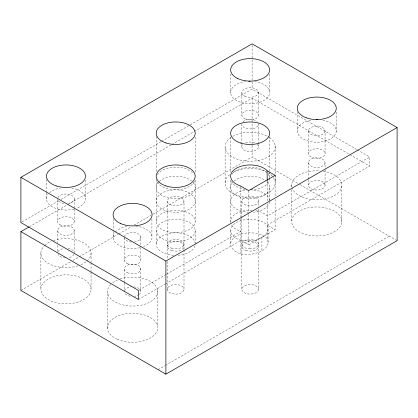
<?xml version="1.0" encoding="UTF-8"?>
<svg xmlns="http://www.w3.org/2000/svg" width="418" height="418" viewBox="0 0 418 418"><rect width="100%" height="100%" fill="white"/><g stroke="black" fill="none" stroke-linecap="round" stroke-linejoin="round"><path stroke-width="0.31" stroke-dasharray="2.09 1.57" d="M267.233 238.73L267.029 238.443A19.494 11.255 0 0 0 236.363 236.113A19.494 11.255 0 0 0 240.402 253.815L240.899 253.935A21.187 12.232 0 0 0 261.903 250.857A21.187 12.232 0 0 0 267.233 238.73L267.264 203.806M22.029 221.921L58.776 200.708M61.038 199.402L161.092 141.634M161.656 141.31L252.106 89.091L356.669 149.456M29.38 226.728L67.256 204.862M67.82 204.538L171.27 144.811M171.835 144.482L193.879 131.754M194.448 131.43L252.106 98.141L349.323 154.268M20.9 290.447L70.647 261.731M72.91 260.424L78.558 257.159M79.127 256.835L118.132 234.315M118.696 233.986L131.132 226.807M133.959 225.177L150.919 215.385M153.181 214.079L252.106 156.964L299.518 184.338M139.027 290.123L166.04 274.527M166.604 274.203L240.899 231.311L240.402 231.191A19.494 11.255 0 0 1 231.556 224.827M275.112 199.271L275.112 229.654L248.736 244.885L240.402 240.24A19.494 11.255 0 0 1 236.363 222.538A19.494 11.255 0 0 1 267.029 224.868L267.274 225.13L369.669 166.014L369.669 156.964L267.274 216.08L267.029 215.819A19.494 11.255 0 0 0 255.194 210.573M138.462 299.497L164.917 284.224M165.476 283.9L240.899 240.36A21.187 12.232 0 0 0 267.98 227.298L267.274 225.13L275.112 229.654M158.056 369.637L164.838 365.719M165.403 365.395L389.262 236.149M357.233 149.785L369.669 156.964M349.887 154.592L369.669 166.014M300.082 184.662L397.1 240.674M267.243 180.545L267.259 201.22M341.814 185.984L341.814 222.183A25.08 14.484 0 0 1 303.134 233.599A25.08 14.484 0 0 1 305.349 208.551A25.08 14.484 0 0 1 341.814 222.183M336.234 112.123L336.234 131.518M325.068 131.189A8.313 4.802 0 0 1 312.246 134.972A8.313 4.802 0 0 1 312.983 126.67A8.313 4.802 0 0 1 325.068 131.189L325.068 153.814A8.313 4.802 0 0 1 312.246 157.596A8.313 4.802 0 0 1 312.983 149.294A8.313 4.802 0 0 1 325.068 153.814M325.068 162.863A8.313 4.802 0 0 1 312.246 166.646A8.313 4.802 0 0 1 312.983 158.344A8.313 4.802 0 0 1 325.068 162.863L325.068 169.327M325.068 169.974L325.068 185.487A8.313 4.802 0 0 1 312.246 189.276A8.313 4.802 0 0 1 312.983 180.973A8.313 4.802 0 0 1 325.068 185.487M308.463 130.698L308.463 153.322M308.463 162.377L308.463 179.181M308.463 179.829L308.463 185.002M297.297 111.627L297.297 130.369M291.717 184.505L291.717 187.092M291.717 189.678L291.717 220.709M275.175 145.809L275.175 174.249M275.175 174.896L275.175 182.008M275.112 175.356L275.112 196.685M269.594 74.273L269.594 91.725M269.641 136.44L269.641 171.343M269.641 171.991L269.641 177.164M269.641 187.504L269.641 201.084M268.058 229.482L268.058 243.057M261.903 237.283L261.903 250.857M258.439 92.159L258.439 114.783M258.439 143.876L258.439 123.832A8.313 4.802 0 0 1 250.706 128.948A8.313 4.802 0 0 1 241.855 124.48L241.855 143.876M258.439 144.518L258.439 146.457M258.46 201.084A8.313 4.802 0 0 1 245.993 205.238A8.313 4.802 0 0 1 245.993 196.925A8.313 4.802 0 0 1 258.46 201.084L258.46 206.252M258.46 208.838L258.46 289.319A8.313 4.802 0 0 1 245.993 293.473A8.313 4.802 0 0 1 245.993 285.16A8.313 4.802 0 0 1 258.46 289.319M252.106 45.134L252.106 89.091M252.106 98.141L252.106 144.68M252.106 145.328L252.106 156.964M248.736 190.582L248.736 211.916M248.736 214.502L248.736 244.885M241.855 92.806L241.855 115.431M241.855 144.518L241.855 147.105M241.834 201.084L241.834 216.597M241.834 217.24L241.834 289.319M240.899 186.057L240.899 253.935M230.699 73.845L230.699 93.24M230.652 137.083L230.652 172.639M230.652 180.074L230.652 221.446M230.652 230.496L230.652 244.07M225.119 147.758L225.119 183.957M195.185 137.083L195.185 172.639M195.185 180.074L195.185 221.446A19.494 11.255 0 0 1 165.946 231.191A19.494 11.255 0 0 1 165.946 211.696A19.494 11.255 0 0 1 195.185 221.446M195.185 230.496A19.494 11.255 0 0 1 165.946 240.24A19.494 11.255 0 0 1 165.946 220.746A19.494 11.255 0 0 1 195.185 230.496L195.185 244.07M184.004 201.084A8.313 4.802 0 0 1 171.537 205.238A8.313 4.802 0 0 1 171.537 196.925A8.313 4.802 0 0 1 184.004 201.084L184.004 249.238M184.004 249.886L184.004 289.319A8.313 4.802 0 0 1 171.537 293.473A8.313 4.802 0 0 1 171.537 285.16A8.313 4.802 0 0 1 184.004 289.319M167.378 201.084L167.378 258.935M167.378 261.522L167.378 289.319M157.466 289.742L157.466 325.941M156.196 136.44L156.196 172.639M156.196 179.426L156.196 221.446M156.196 230.496L156.196 244.07M151.917 219.048L151.917 235.851M124.345 236.635A8.313 4.802 0 0 1 132.616 232.481A8.313 4.802 0 0 1 140.829 236.672L140.829 247.012M140.829 247.66L140.829 259.296M140.829 268.346L140.829 290.97M124.339 237.889L124.339 260.513M124.339 269.563L124.339 282.495M124.339 283.138L124.339 291.545M113.252 218.671L113.252 230.95M113.252 231.598L113.252 238.709M107.703 293.42L107.703 329.619M91.046 253.12L91.046 262.17M91.046 262.817L91.046 271.219M91.046 271.867L91.046 289.319A25.08 14.484 0 0 1 53.426 301.859A25.08 14.484 0 0 1 53.426 276.779A25.08 14.484 0 0 1 91.046 289.319M85.46 180.074L85.46 198.816M74.279 198.816L74.279 208.514M74.279 209.162L74.279 221.446M74.279 230.496A8.313 4.802 0 0 1 61.812 234.65A8.313 4.802 0 0 1 61.812 226.337A8.313 4.802 0 0 1 74.279 230.496L74.279 253.12M57.653 199.464L57.653 221.446M57.653 230.496L57.653 242.774M57.653 245.361L57.653 253.12M46.471 179.426L46.471 192.353M46.471 193.001L46.471 198.816M40.886 253.12L40.886 289.319M267.029 181.877A19.494 11.255 0 0 1 250.993 198.749A19.494 11.255 0 0 1 232.481 182.75M234.179 181.051A19.494 11.255 0 0 1 266.114 181.051M193.356 182.75A19.494 11.255 0 0 1 174.844 198.749A19.494 11.255 0 0 1 158.809 181.877M159.248 181.464A19.494 11.255 0 0 1 191.658 181.051M243.03 121.675A8.313 4.802 0 0 1 257.049 121.481M269.641 178.455A19.494 11.255 0 0 1 251.417 189.688M245.1 189.328A19.494 11.255 0 0 1 231.321 181.37M232.136 174.149A19.494 11.255 0 0 1 248.449 167.247A19.494 11.255 0 0 1 266.59 172.415M268.157 174.149A19.494 11.255 0 0 1 269.615 177.869M71.619 188.048A19.494 11.255 0 0 1 85.288 197.322A19.494 11.255 0 0 1 76.332 208.347M74.012 209.068A19.494 11.255 0 0 1 52.412 206.905A19.494 11.255 0 0 1 47.955 194.511M49.523 192.776A19.494 11.255 0 0 1 60.312 188.048M57.935 197.578A8.313 4.802 0 0 1 71.65 195.316A8.313 4.802 0 0 1 68.636 203.362M63.813 203.456A8.313 4.802 0 0 1 57.935 200.06M267.844 172.723A25.08 14.484 0 0 1 268.858 192.625A25.08 14.484 0 0 1 234.482 194.292A25.08 14.484 0 0 1 229.733 174.567M233.301 172.253A25.08 14.484 0 0 1 266.647 172.075M250.147 189.829A19.494 11.255 0 0 1 269.615 200.53A19.494 11.255 0 0 1 252.054 212.281M248.877 212.313A19.494 11.255 0 0 1 230.694 201.821A19.494 11.255 0 0 1 246.338 190.044M230.762 222.616A19.494 11.255 0 0 1 252.054 210.244M194.516 181.37A19.494 11.255 0 0 1 175.691 189.709A19.494 11.255 0 0 1 156.865 181.37M157.372 174.609A19.494 11.255 0 0 1 175.262 167.205A19.494 11.255 0 0 1 193.701 174.149M194.945 245.831A19.494 11.255 0 0 1 177.598 255.267M173.784 255.267A19.494 11.255 0 0 1 156.207 243.725A19.494 11.255 0 0 1 174.97 232.821A19.494 11.255 0 0 1 195.075 242.895M73.996 254.358A8.313 4.802 0 0 1 68.636 257.666M65.422 257.906A8.313 4.802 0 0 1 57.935 254.358M57.935 251.876A8.313 4.802 0 0 1 63.813 248.48M68.118 248.48A8.313 4.802 0 0 1 73.996 251.876M140.829 236.672A8.313 4.802 0 0 1 134.706 241.923M131.471 242.038A8.313 4.802 0 0 1 124.459 238.302M135.824 226.185A19.494 11.255 0 0 1 151.65 234.942A19.494 11.255 0 0 1 143.358 246.657M139.978 247.691A19.494 11.255 0 0 1 118.749 245.209A19.494 11.255 0 0 1 114.605 232.936M115.326 232.047A19.494 11.255 0 0 1 128.232 226.31M322.764 120.238A19.494 11.255 0 0 1 332.273 137.762A19.494 11.255 0 0 1 300.479 137.125A19.494 11.255 0 0 1 312.068 120.023M257.049 144.111A8.313 4.802 0 0 1 250.706 151.572A8.313 4.802 0 0 1 242.686 144.67M245.518 142.799A8.313 4.802 0 0 1 255.617 143.17M133.697 286.826A8.313 4.802 0 0 1 139.575 294.173M139.163 294.518A8.313 4.802 0 0 1 134.706 296.221M130.406 296.21A8.313 4.802 0 0 1 124.459 292.6M124.475 290.526A8.313 4.802 0 0 1 131.529 286.821M254.531 81.515A19.494 11.255 0 0 1 266.261 98.815A19.494 11.255 0 0 1 234.08 98.857A19.494 11.255 0 0 1 245.679 81.526M269.505 137.574A25.08 14.484 0 0 1 267.327 157.335A25.08 14.484 0 0 1 233.03 157.367A25.08 14.484 0 0 1 230.731 137.616M232.763 136.341A25.08 14.484 0 0 1 268.973 137.214M323.229 171.255A25.08 14.484 0 0 1 341.715 186.741A25.08 14.484 0 0 1 318.114 199.705A25.08 14.484 0 0 1 292.239 188.278M291.874 187.034A25.08 14.484 0 0 1 320 170.884M120.123 279.015A25.08 14.484 0 0 1 157.387 289.434A25.08 14.484 0 0 1 127.062 305.704A25.08 14.484 0 0 1 111.784 283.488M112.74 282.725A25.08 14.484 0 0 1 117.39 280.06M53.426 240.58A25.08 14.484 0 0 1 87.503 245.695A25.08 14.484 0 0 1 79.127 265.446M77.936 265.843A25.08 14.484 0 0 1 48.002 263.225A25.08 14.484 0 0 1 44.245 245.878M44.663 245.476A25.08 14.484 0 0 1 50.991 241.505M250.147 248.867L247.994 248.705A8.313 4.802 0 0 1 244.269 240.674A8.313 4.802 0 0 1 258.178 242.827L258.46 244.07A8.313 4.802 0 0 1 250.147 248.867M127.5 272.75A8.313 4.802 0 0 0 140.824 269.6A8.313 4.802 0 0 0 129.434 264.516A8.313 4.802 0 0 0 127.5 272.75M165.946 210.829A19.494 11.255 0 0 0 195.185 201.084A19.494 11.255 0 0 0 165.946 191.334A19.494 11.255 0 0 0 165.946 210.829M245.993 250.486A8.313 4.802 0 0 0 258.46 246.333A8.313 4.802 0 0 0 245.993 242.174A8.313 4.802 0 0 0 245.993 250.486M171.537 250.486A8.313 4.802 0 0 0 184.004 246.333A8.313 4.802 0 0 0 171.537 242.174A8.313 4.802 0 0 0 171.537 250.486M171.537 248.224A8.313 4.802 0 0 0 184.004 244.07A8.313 4.802 0 0 0 171.537 239.911A8.313 4.802 0 0 0 171.537 248.224M117.244 339.238A25.08 14.484 0 0 0 157.44 329.724A25.08 14.484 0 0 0 123.07 314.383A25.08 14.484 0 0 0 117.244 339.238M60.087 224.837A8.313 4.802 0 0 0 73.996 222.684A8.313 4.802 0 0 0 63.813 216.806A8.313 4.802 0 0 0 60.087 224.837M127.5 263.701A8.313 4.802 0 0 0 140.824 260.55A8.313 4.802 0 0 0 129.434 255.466A8.313 4.802 0 0 0 127.5 263.701M244.676 118.722A8.313 4.802 0 0 0 258.303 116.037A8.313 4.802 0 0 0 247.461 110.566A8.313 4.802 0 0 0 244.676 118.722M244.676 96.098A8.313 4.802 0 0 0 258.303 93.407A8.313 4.802 0 0 0 247.461 87.942A8.313 4.802 0 0 0 244.676 96.098"/><path stroke-width="0.63" d="M20.9 231.624L138.462 299.497L138.462 290.447L20.9 222.575L20.9 177.326L252.106 43.838L397.1 127.553L397.1 240.674L165.894 374.162L20.9 290.447L20.9 231.624L28.816 227.058M20.9 177.326L165.894 261.036L397.1 127.553M267.233 170.852L275.112 175.356L248.736 190.582L240.402 185.942A19.494 11.255 0 0 1 236.363 168.235A19.494 11.255 0 0 1 267.029 170.565L267.243 180.545M165.894 261.036L165.894 374.162M316.489 119.689A19.494 11.255 0 0 1 317.758 119.705M248.835 81.254A19.494 11.255 0 0 1 250.105 81.228M240.402 142.951A19.494 11.255 0 0 0 269.641 133.206A19.494 11.255 0 0 0 240.402 123.462A19.494 11.255 0 0 0 240.402 142.951M56.221 185.942A19.494 11.255 0 0 0 85.46 176.192A19.494 11.255 0 0 0 56.221 166.448A19.494 11.255 0 0 0 56.221 185.942M165.946 185.942A19.494 11.255 0 0 0 195.185 176.192A19.494 11.255 0 0 0 165.946 166.448A19.494 11.255 0 0 0 165.946 185.942M165.946 142.951A19.494 11.255 0 0 0 195.185 133.206A19.494 11.255 0 0 0 165.946 123.462A19.494 11.255 0 0 0 165.946 142.951M120.661 223.557A19.494 11.255 0 0 0 151.901 216.163A19.494 11.255 0 0 0 125.191 204.24A19.494 11.255 0 0 0 120.661 223.557M306.175 117.766A19.494 11.255 0 0 0 336.234 108.894A19.494 11.255 0 0 0 307.894 98.298A19.494 11.255 0 0 0 306.175 117.766M237.325 78.333A19.494 11.255 0 0 0 269.27 72.032A19.494 11.255 0 0 0 243.846 59.21A19.494 11.255 0 0 0 237.325 78.333"/></g></svg>
